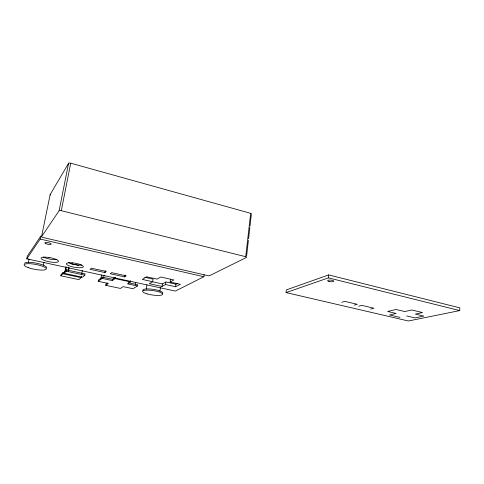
<?xml version="1.0" encoding="UTF-8"?>
<svg xmlns="http://www.w3.org/2000/svg" width="484" height="484" viewBox="0 0 484 484"><rect width="100%" height="100%" fill="white"/><g stroke="black" fill="none" stroke-linecap="round" stroke-linejoin="round"><path stroke-width="0.73" d="M459.739 310.583L459.8 307.86L328.69 274.918L286.316 289.916L286.062 292.584L408.399 320.995L459.739 310.583L328.461 277.87L286.062 292.584M328.461 277.87L328.69 274.918M245.709 256.714L250.676 213.335L70.712 163.175A1.857 0.684 13.1 0 0 68.571 163.289L50.179 194.526L41.545 236.7A1.67 0.442 11.4 0 0 42.895 237.463L207.775 275.632A1.446 0.375 7.4 0 0 209.657 275.656L246.447 257.434A1.627 0.478 6.5 0 0 245.709 256.714L61.293 210.691A1.894 0.575 11.8 0 0 59.115 210.746L41.545 236.7M246.616 255.939L248.407 240.276M248.576 238.787L249.853 227.595M250.022 226.107L251.299 214.92M26.789 258.813L40.184 239.06L40.795 236.083L27.346 256.139L26.789 258.813L175.311 291.072L203.873 276.745L204.145 274.688M144.789 277.296L153.071 279.129L152.672 281.706L149.308 283.691L162.019 286.461L165.54 284.531L175.607 286.746L175.97 284.205L177.749 283.267M175.607 286.746L180.344 284.296L170.12 282.027L170.495 279.419M165.54 284.531L165.915 281.972L175.97 284.205M162.019 286.461L162.394 283.939L165.915 281.972M159.889 291.199L160.434 287.587M146.265 289.123L146.942 284.786M107.49 282.977L105.935 284.096L105.724 285.318L120.425 288.428L123.19 286.631L132.967 288.712L137.432 285.983L137.631 284.743L128.393 282.747M135.369 284.695L135.726 282.468M137.432 285.983L127.48 283.842L130.438 281.918L130.65 280.653M124.721 276.902L126.227 275.856L111.659 272.649L110.243 273.726L124.721 276.902L125.041 274.954M105.724 285.318L108.313 283.461L98.24 281.319L102.07 278.373L112.324 280.581L115.101 278.59L115.313 277.314M112.324 280.581L112.542 279.322L114.762 277.719M114.073 278.687L114.303 277.32M103.636 277.846L104.114 275.1M104.913 272.559L106.298 271.47L91.367 268.19L90.085 269.31L104.913 272.559L105.258 270.592M98.24 281.319L98.458 280.073L102.293 277.108L112.542 279.322M100.805 279.371L101.586 274.906M102.07 278.373L102.293 277.108M84.827 275.178L85.063 273.902L66.496 269.897L64.384 272.026L64.142 273.297L82.48 277.211L84.827 275.178L66.248 271.185L64.142 273.297M81.705 273.986L82.34 270.538M64.566 272.813L63.101 272.504L61.075 274.555L60.833 275.807L78.892 279.625L81.149 277.659L81.379 276.406M68.492 271.143L69.158 267.67M64.705 272.438L65.745 266.993M65.479 271.657L66.393 266.878M66.248 271.185L66.496 269.897M67.954 270.556L68.613 267.095M60.833 275.807L62.86 273.769L63.101 272.504M61.293 210.691L70.712 163.175M59.115 210.746L68.571 163.289M43.403 265.141L43.965 262.352M28.296 262.618L29.028 259.109M170.12 282.027L173.877 279.964L160.652 277.005L157.052 279.123L146.525 276.787L142.314 279.425L152.672 281.706M341.819 302.252L344.917 301.387L357.349 304.321L354.197 305.15M358.644 306.197L361.82 305.374L373.963 308.235L370.726 309.028M62.86 273.769L81.149 277.659M115.101 278.59L130.438 281.918M70.676 263.659L78.717 265.426M152.52 281.767L162.394 283.939M40.184 239.06L203.873 276.745M399.953 317.383L389.523 314.951L396.16 313.463L387.624 311.454L396.081 309.488L404.715 311.551L411.787 309.972L422.526 312.555L415.363 314.092L423.754 316.094L414.988 317.903L406.681 315.943M56.961 259.618A8.851 2.124 10.7 0 1 43.258 257.04M81.651 265.063A8.645 2.081 10.2 0 1 68.274 262.552M50.445 194.979A1.64 0.526 12.5 0 1 50.179 194.526M250.676 213.335A1.597 0.569 6.5 0 1 251.384 214.176M24.496 263.272A11.277 2.523 10.7 0 1 37.183 263.363A11.277 2.523 10.7 0 1 46.416 267.973M143.095 290.715A10.097 2.251 8.3 0 1 153.434 289.384A10.097 2.251 8.3 0 1 162.297 293.625M72.213 262.824L70.186 262.721A8.652 2.051 10.1 0 0 67.712 265.178A8.652 2.051 10.1 0 0 79.467 267.773A8.652 2.051 10.1 0 0 82.068 265.341L80.628 264.681A8.652 2.051 10.1 0 0 72.213 262.824M49.047 257.488L46.797 257.216A8.863 2.093 10.6 0 0 41.878 259.236A8.863 2.093 10.6 0 0 54.105 262.352A8.863 2.093 10.6 0 0 56.991 259.811L55.46 259.128A8.863 2.093 10.6 0 0 49.047 257.488M329.029 281.47A3.067 0.817 4.5 0 0 333.76 281.174A3.067 0.817 4.5 0 0 329.344 280.073A3.067 0.817 4.5 0 0 329.029 281.47M46.034 243.748A3.231 0.829 11.1 0 0 51.201 244.196A3.231 0.829 11.1 0 0 46.996 242.484A3.231 0.829 11.1 0 0 46.034 243.748M28.133 267.579A11.283 2.505 10.6 0 0 46.161 269.255A11.283 2.505 10.6 0 0 31.351 263.804A11.283 2.505 10.6 0 0 28.133 267.579M147.051 293.873A10.097 2.232 8.3 0 0 162.642 294.326A10.097 2.232 8.3 0 0 148.316 290.146A10.097 2.232 8.3 0 0 147.051 293.873"/></g></svg>
